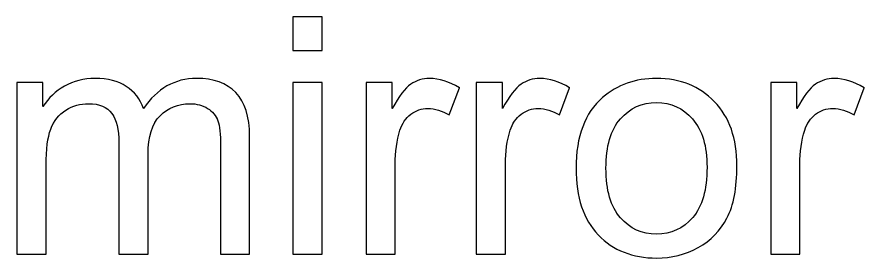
# Model space of a CAD drawing. Header units: inches. Extents: x -11.8 to 11.6, y -5.3 to 5.9.
# Drawn here: x 3.278 to 4.557, y 2.377 to 2.741 of the extents above; entities that cross this region are included whole.
import ezdxf

# ---------------------------------------------------------------- set-up
doc = ezdxf.new("R2010")
doc.units = ezdxf.units.IN
doc.header["$MEASUREMENT"] = 0
doc.layers.add('Layer 1', color=7, linetype='Continuous')

msp = doc.modelspace()

# ---------------------------------------------------------------- linework, layer by layer
at = {"layer": 'Layer 1', "color": 250}
for points, knots in [([(3.6942, 2.6902), (3.6942, 2.6902), (3.6942, 2.7408), (3.6942, 2.7408), (3.6942, 2.7408), (3.6942, 2.7408), (3.7382, 2.7408), (3.7382, 2.7408), (3.7382, 2.7408), (3.7382, 2.7408), (3.7382, 2.6902), (3.7382, 2.6902), (3.7382, 2.6902), (3.7382, 2.6902), (3.6942, 2.6902), (3.6942, 2.6902)], [0, 0, 0, 0, 0.2, 0.2, 0.2, 0.2, 0.4, 0.4, 0.4, 0.4, 0.6, 0.6, 0.6, 0.6, 1, 1, 1, 1]), ([(3.2776, 2.3828), (3.2776, 2.3828), (3.2776, 2.6421), (3.2776, 2.6421), (3.2776, 2.6421), (3.2776, 2.6421), (3.3168, 2.6421), (3.3168, 2.6421), (3.3168, 2.6421), (3.3168, 2.6421), (3.3168, 2.6058), (3.3168, 2.6058), (3.3168, 2.6058), (3.325, 2.6184), (3.3358, 2.6287), (3.3493, 2.6363), (3.3493, 2.6363), (3.3628, 2.6441), (3.3782, 2.648), (3.3955, 2.648), (3.3955, 2.648), (3.4146, 2.648), (3.4304, 2.644), (3.4426, 2.636), (3.4426, 2.636), (3.455, 2.628), (3.4636, 2.6169), (3.4686, 2.6026), (3.4686, 2.6026), (3.4892, 2.6328), (3.5159, 2.648), (3.5487, 2.648), (3.5487, 2.648), (3.5745, 2.648), (3.5942, 2.6408), (3.6081, 2.6266), (3.6081, 2.6266), (3.6219, 2.6123), (3.6288, 2.5904), (3.6288, 2.5608), (3.6288, 2.5608), (3.6288, 2.5608), (3.6288, 2.3828), (3.6288, 2.3828), (3.6288, 2.3828), (3.6288, 2.3828), (3.5851, 2.3828), (3.5851, 2.3828), (3.5851, 2.3828), (3.5851, 2.3828), (3.5851, 2.5462), (3.5851, 2.5462), (3.5851, 2.5462), (3.5851, 2.5638), (3.5837, 2.5764), (3.5809, 2.5842), (3.5809, 2.5842), (3.578, 2.5918), (3.5728, 2.5981), (3.5654, 2.6028), (3.5654, 2.6028), (3.5579, 2.6075), (3.5491, 2.6099), (3.539, 2.6099), (3.539, 2.6099), (3.5207, 2.6099), (3.5056, 2.6038), (3.4936, 2.5917), (3.4936, 2.5917), (3.4816, 2.5796), (3.4755, 2.5602), (3.4755, 2.5335), (3.4755, 2.5335), (3.4755, 2.5335), (3.4755, 2.3828), (3.4755, 2.3828), (3.4755, 2.3828), (3.4755, 2.3828), (3.4316, 2.3828), (3.4316, 2.3828), (3.4316, 2.3828), (3.4316, 2.3828), (3.4316, 2.5513), (3.4316, 2.5513), (3.4316, 2.5513), (3.4316, 2.5708), (3.428, 2.5855), (3.4208, 2.5953), (3.4208, 2.5953), (3.4136, 2.605), (3.402, 2.6099), (3.3856, 2.6099), (3.3856, 2.6099), (3.3733, 2.6099), (3.3619, 2.6067), (3.3514, 2.6001), (3.3514, 2.6001), (3.3409, 2.5936), (3.3332, 2.5841), (3.3286, 2.5716), (3.3286, 2.5716), (3.3238, 2.559), (3.3215, 2.5409), (3.3215, 2.5173), (3.3215, 2.5173), (3.3215, 2.5173), (3.3215, 2.3828), (3.3215, 2.3828), (3.3215, 2.3828), (3.3215, 2.3828), (3.2776, 2.3828), (3.2776, 2.3828)], [0, 0, 0, 0, 0.034483, 0.034483, 0.034483, 0.034483, 0.068966, 0.068966, 0.068966, 0.068966, 0.103448, 0.103448, 0.103448, 0.103448, 0.137931, 0.137931, 0.137931, 0.137931, 0.172414, 0.172414, 0.172414, 0.172414, 0.206897, 0.206897, 0.206897, 0.206897, 0.241379, 0.241379, 0.241379, 0.241379, 0.275862, 0.275862, 0.275862, 0.275862, 0.310345, 0.310345, 0.310345, 0.310345, 0.344828, 0.344828, 0.344828, 0.344828, 0.37931, 0.37931, 0.37931, 0.37931, 0.413793, 0.413793, 0.413793, 0.413793, 0.448276, 0.448276, 0.448276, 0.448276, 0.482759, 0.482759, 0.482759, 0.482759, 0.517241, 0.517241, 0.517241, 0.517241, 0.551724, 0.551724, 0.551724, 0.551724, 0.586207, 0.586207, 0.586207, 0.586207, 0.62069, 0.62069, 0.62069, 0.62069, 0.655172, 0.655172, 0.655172, 0.655172, 0.689655, 0.689655, 0.689655, 0.689655, 0.724138, 0.724138, 0.724138, 0.724138, 0.758621, 0.758621, 0.758621, 0.758621, 0.793103, 0.793103, 0.793103, 0.793103, 0.827586, 0.827586, 0.827586, 0.827586, 0.862069, 0.862069, 0.862069, 0.862069, 0.896552, 0.896552, 0.896552, 0.896552, 0.931034, 0.931034, 0.931034, 0.931034, 1, 1, 1, 1]), ([(3.8046, 2.3828), (3.8046, 2.3828), (3.8046, 2.6421), (3.8046, 2.6421), (3.8046, 2.6421), (3.8046, 2.6421), (3.8441, 2.6421), (3.8441, 2.6421), (3.8441, 2.6421), (3.8441, 2.6421), (3.8441, 2.6028), (3.8441, 2.6028), (3.8441, 2.6028), (3.8542, 2.6212), (3.8636, 2.6333), (3.8721, 2.6392), (3.8721, 2.6392), (3.8806, 2.645), (3.8901, 2.648), (3.9003, 2.648), (3.9003, 2.648), (3.9151, 2.648), (3.9301, 2.6433), (3.9455, 2.6338), (3.9455, 2.6338), (3.9455, 2.6338), (3.9303, 2.593), (3.9303, 2.593), (3.9303, 2.593), (3.9196, 2.5994), (3.9089, 2.6026), (3.8981, 2.6026), (3.8981, 2.6026), (3.8885, 2.6026), (3.8799, 2.5997), (3.8722, 2.5939), (3.8722, 2.5939), (3.8646, 2.5881), (3.8591, 2.5801), (3.8559, 2.5698), (3.8559, 2.5698), (3.851, 2.5543), (3.8486, 2.5372), (3.8486, 2.5186), (3.8486, 2.5186), (3.8486, 2.5186), (3.8486, 2.3828), (3.8486, 2.3828), (3.8486, 2.3828), (3.8486, 2.3828), (3.8046, 2.3828), (3.8046, 2.3828)], [0, 0, 0, 0, 0.071429, 0.071429, 0.071429, 0.071429, 0.142857, 0.142857, 0.142857, 0.142857, 0.214286, 0.214286, 0.214286, 0.214286, 0.285714, 0.285714, 0.285714, 0.285714, 0.357143, 0.357143, 0.357143, 0.357143, 0.428571, 0.428571, 0.428571, 0.428571, 0.5, 0.5, 0.5, 0.5, 0.571429, 0.571429, 0.571429, 0.571429, 0.642857, 0.642857, 0.642857, 0.642857, 0.714286, 0.714286, 0.714286, 0.714286, 0.785714, 0.785714, 0.785714, 0.785714, 0.857143, 0.857143, 0.857143, 0.857143, 1, 1, 1, 1]), ([(3.9711, 2.3828), (3.9711, 2.3828), (3.9711, 2.6421), (3.9711, 2.6421), (3.9711, 2.6421), (3.9711, 2.6421), (4.0106, 2.6421), (4.0106, 2.6421), (4.0106, 2.6421), (4.0106, 2.6421), (4.0106, 2.6028), (4.0106, 2.6028), (4.0106, 2.6028), (4.0207, 2.6212), (4.0301, 2.6333), (4.0386, 2.6392), (4.0386, 2.6392), (4.0471, 2.645), (4.0566, 2.648), (4.0668, 2.648), (4.0668, 2.648), (4.0816, 2.648), (4.0966, 2.6433), (4.112, 2.6338), (4.112, 2.6338), (4.112, 2.6338), (4.0968, 2.593), (4.0968, 2.593), (4.0968, 2.593), (4.0861, 2.5994), (4.0754, 2.6026), (4.0646, 2.6026), (4.0646, 2.6026), (4.055, 2.6026), (4.0464, 2.5997), (4.0387, 2.5939), (4.0387, 2.5939), (4.0311, 2.5881), (4.0256, 2.5801), (4.0224, 2.5698), (4.0224, 2.5698), (4.0175, 2.5543), (4.0151, 2.5372), (4.0151, 2.5186), (4.0151, 2.5186), (4.0151, 2.5186), (4.0151, 2.3828), (4.0151, 2.3828), (4.0151, 2.3828), (4.0151, 2.3828), (3.9711, 2.3828), (3.9711, 2.3828)], [0, 0, 0, 0, 0.071429, 0.071429, 0.071429, 0.071429, 0.142857, 0.142857, 0.142857, 0.142857, 0.214286, 0.214286, 0.214286, 0.214286, 0.285714, 0.285714, 0.285714, 0.285714, 0.357143, 0.357143, 0.357143, 0.357143, 0.428571, 0.428571, 0.428571, 0.428571, 0.5, 0.5, 0.5, 0.5, 0.571429, 0.571429, 0.571429, 0.571429, 0.642857, 0.642857, 0.642857, 0.642857, 0.714286, 0.714286, 0.714286, 0.714286, 0.785714, 0.785714, 0.785714, 0.785714, 0.857143, 0.857143, 0.857143, 0.857143, 1, 1, 1, 1]), ([(4.1217, 2.5125), (4.1217, 2.5605), (4.1351, 2.5961), (4.1618, 2.6192), (4.1618, 2.6192), (4.1841, 2.6383), (4.2112, 2.648), (4.2433, 2.648), (4.2433, 2.648), (4.279, 2.648), (4.3081, 2.6363), (4.3307, 2.6129), (4.3307, 2.6129), (4.3534, 2.5896), (4.3646, 2.5573), (4.3646, 2.5162), (4.3646, 2.5162), (4.3646, 2.4828), (4.3596, 2.4565), (4.3496, 2.4374), (4.3496, 2.4374), (4.3396, 2.4183), (4.3251, 2.4034), (4.306, 2.3928), (4.306, 2.3928), (4.2868, 2.3823), (4.266, 2.377), (4.2433, 2.377), (4.2433, 2.377), (4.2071, 2.377), (4.1777, 2.3886), (4.1553, 2.4119), (4.1553, 2.4119), (4.1329, 2.4352), (4.1217, 2.4687), (4.1217, 2.5125)], [0, 0, 0, 0, 0.1, 0.1, 0.1, 0.1, 0.2, 0.2, 0.2, 0.2, 0.3, 0.3, 0.3, 0.3, 0.4, 0.4, 0.4, 0.4, 0.5, 0.5, 0.5, 0.5, 0.6, 0.6, 0.6, 0.6, 0.7, 0.7, 0.7, 0.7, 0.8, 0.8, 0.8, 0.8, 1, 1, 1, 1]), ([(4.4157, 2.3828), (4.4157, 2.3828), (4.4157, 2.6421), (4.4157, 2.6421), (4.4157, 2.6421), (4.4157, 2.6421), (4.4552, 2.6421), (4.4552, 2.6421), (4.4552, 2.6421), (4.4552, 2.6421), (4.4552, 2.6028), (4.4552, 2.6028), (4.4552, 2.6028), (4.4653, 2.6212), (4.4746, 2.6333), (4.4832, 2.6392), (4.4832, 2.6392), (4.4917, 2.645), (4.5011, 2.648), (4.5114, 2.648), (4.5114, 2.648), (4.5262, 2.648), (4.5412, 2.6433), (4.5566, 2.6338), (4.5566, 2.6338), (4.5566, 2.6338), (4.5414, 2.593), (4.5414, 2.593), (4.5414, 2.593), (4.5307, 2.5994), (4.52, 2.6026), (4.5092, 2.6026), (4.5092, 2.6026), (4.4996, 2.6026), (4.491, 2.5997), (4.4833, 2.5939), (4.4833, 2.5939), (4.4756, 2.5881), (4.4702, 2.5801), (4.467, 2.5698), (4.467, 2.5698), (4.4621, 2.5543), (4.4596, 2.5372), (4.4596, 2.5186), (4.4596, 2.5186), (4.4596, 2.5186), (4.4596, 2.3828), (4.4596, 2.3828), (4.4596, 2.3828), (4.4596, 2.3828), (4.4157, 2.3828), (4.4157, 2.3828)], [0, 0, 0, 0, 0.071429, 0.071429, 0.071429, 0.071429, 0.142857, 0.142857, 0.142857, 0.142857, 0.214286, 0.214286, 0.214286, 0.214286, 0.285714, 0.285714, 0.285714, 0.285714, 0.357143, 0.357143, 0.357143, 0.357143, 0.428571, 0.428571, 0.428571, 0.428571, 0.5, 0.5, 0.5, 0.5, 0.571429, 0.571429, 0.571429, 0.571429, 0.642857, 0.642857, 0.642857, 0.642857, 0.714286, 0.714286, 0.714286, 0.714286, 0.785714, 0.785714, 0.785714, 0.785714, 0.857143, 0.857143, 0.857143, 0.857143, 1, 1, 1, 1]), ([(3.6942, 2.3828), (3.6942, 2.3828), (3.6942, 2.6421), (3.6942, 2.6421), (3.6942, 2.6421), (3.6942, 2.6421), (3.7382, 2.6421), (3.7382, 2.6421), (3.7382, 2.6421), (3.7382, 2.6421), (3.7382, 2.3828), (3.7382, 2.3828), (3.7382, 2.3828), (3.7382, 2.3828), (3.6942, 2.3828), (3.6942, 2.3828)], [0, 0, 0, 0, 0.2, 0.2, 0.2, 0.2, 0.4, 0.4, 0.4, 0.4, 0.6, 0.6, 0.6, 0.6, 1, 1, 1, 1]), ([(4.1669, 2.5125), (4.1669, 2.4793), (4.1741, 2.4544), (4.1886, 2.4379), (4.1886, 2.4379), (4.2031, 2.4213), (4.2214, 2.4131), (4.2433, 2.4131), (4.2433, 2.4131), (4.2651, 2.4131), (4.2833, 2.4214), (4.2978, 2.438), (4.2978, 2.438), (4.3122, 2.4546), (4.3195, 2.4799), (4.3195, 2.5139), (4.3195, 2.5139), (4.3195, 2.546), (4.3122, 2.5703), (4.2976, 2.5868), (4.2976, 2.5868), (4.2831, 2.6033), (4.265, 2.6116), (4.2433, 2.6116), (4.2433, 2.6116), (4.2214, 2.6116), (4.2031, 2.6033), (4.1886, 2.5869), (4.1886, 2.5869), (4.1741, 2.5705), (4.1669, 2.5457), (4.1669, 2.5125)], [0, 0, 0, 0, 0.111111, 0.111111, 0.111111, 0.111111, 0.222222, 0.222222, 0.222222, 0.222222, 0.333333, 0.333333, 0.333333, 0.333333, 0.444444, 0.444444, 0.444444, 0.444444, 0.555556, 0.555556, 0.555556, 0.555556, 0.666667, 0.666667, 0.666667, 0.666667, 0.777778, 0.777778, 0.777778, 0.777778, 1, 1, 1, 1])]:
    msp.add_open_spline(points, degree=3, knots=knots, dxfattribs=at)
at = {"layer": 'Layer 1', "color": 250, "lineweight": 9}
for points, knots in [([(3.6942, 2.6902), (3.6942, 2.6902), (3.6942, 2.7408), (3.6942, 2.7408), (3.6942, 2.7408), (3.6942, 2.7408), (3.7382, 2.7408), (3.7382, 2.7408), (3.7382, 2.7408), (3.7382, 2.7408), (3.7382, 2.6902), (3.7382, 2.6902), (3.7382, 2.6902), (3.7382, 2.6902), (3.6942, 2.6902), (3.6942, 2.6902)], [0, 0, 0, 0, 0.2, 0.2, 0.2, 0.2, 0.4, 0.4, 0.4, 0.4, 0.6, 0.6, 0.6, 0.6, 1, 1, 1, 1]), ([(3.2776, 2.3828), (3.2776, 2.3828), (3.2776, 2.6421), (3.2776, 2.6421), (3.2776, 2.6421), (3.2776, 2.6421), (3.3168, 2.6421), (3.3168, 2.6421), (3.3168, 2.6421), (3.3168, 2.6421), (3.3168, 2.6058), (3.3168, 2.6058), (3.3168, 2.6058), (3.325, 2.6184), (3.3358, 2.6287), (3.3493, 2.6363), (3.3493, 2.6363), (3.3628, 2.6441), (3.3782, 2.648), (3.3955, 2.648), (3.3955, 2.648), (3.4146, 2.648), (3.4304, 2.644), (3.4426, 2.636), (3.4426, 2.636), (3.455, 2.628), (3.4636, 2.6169), (3.4686, 2.6026), (3.4686, 2.6026), (3.4892, 2.6328), (3.5159, 2.648), (3.5487, 2.648), (3.5487, 2.648), (3.5745, 2.648), (3.5942, 2.6408), (3.6081, 2.6266), (3.6081, 2.6266), (3.6219, 2.6123), (3.6288, 2.5904), (3.6288, 2.5608), (3.6288, 2.5608), (3.6288, 2.5608), (3.6288, 2.3828), (3.6288, 2.3828), (3.6288, 2.3828), (3.6288, 2.3828), (3.5851, 2.3828), (3.5851, 2.3828), (3.5851, 2.3828), (3.5851, 2.3828), (3.5851, 2.5462), (3.5851, 2.5462), (3.5851, 2.5462), (3.5851, 2.5638), (3.5837, 2.5764), (3.5809, 2.5842), (3.5809, 2.5842), (3.578, 2.5918), (3.5728, 2.5981), (3.5654, 2.6028), (3.5654, 2.6028), (3.5579, 2.6075), (3.5491, 2.6099), (3.539, 2.6099), (3.539, 2.6099), (3.5207, 2.6099), (3.5056, 2.6038), (3.4936, 2.5917), (3.4936, 2.5917), (3.4816, 2.5796), (3.4755, 2.5602), (3.4755, 2.5335), (3.4755, 2.5335), (3.4755, 2.5335), (3.4755, 2.3828), (3.4755, 2.3828), (3.4755, 2.3828), (3.4755, 2.3828), (3.4316, 2.3828), (3.4316, 2.3828), (3.4316, 2.3828), (3.4316, 2.3828), (3.4316, 2.5513), (3.4316, 2.5513), (3.4316, 2.5513), (3.4316, 2.5708), (3.428, 2.5855), (3.4208, 2.5953), (3.4208, 2.5953), (3.4136, 2.605), (3.402, 2.6099), (3.3856, 2.6099), (3.3856, 2.6099), (3.3733, 2.6099), (3.3619, 2.6067), (3.3514, 2.6001), (3.3514, 2.6001), (3.3409, 2.5936), (3.3332, 2.5841), (3.3286, 2.5716), (3.3286, 2.5716), (3.3238, 2.559), (3.3215, 2.5409), (3.3215, 2.5173), (3.3215, 2.5173), (3.3215, 2.5173), (3.3215, 2.3828), (3.3215, 2.3828), (3.3215, 2.3828), (3.3215, 2.3828), (3.2776, 2.3828), (3.2776, 2.3828)], [0, 0, 0, 0, 0.034483, 0.034483, 0.034483, 0.034483, 0.068966, 0.068966, 0.068966, 0.068966, 0.103448, 0.103448, 0.103448, 0.103448, 0.137931, 0.137931, 0.137931, 0.137931, 0.172414, 0.172414, 0.172414, 0.172414, 0.206897, 0.206897, 0.206897, 0.206897, 0.241379, 0.241379, 0.241379, 0.241379, 0.275862, 0.275862, 0.275862, 0.275862, 0.310345, 0.310345, 0.310345, 0.310345, 0.344828, 0.344828, 0.344828, 0.344828, 0.37931, 0.37931, 0.37931, 0.37931, 0.413793, 0.413793, 0.413793, 0.413793, 0.448276, 0.448276, 0.448276, 0.448276, 0.482759, 0.482759, 0.482759, 0.482759, 0.517241, 0.517241, 0.517241, 0.517241, 0.551724, 0.551724, 0.551724, 0.551724, 0.586207, 0.586207, 0.586207, 0.586207, 0.62069, 0.62069, 0.62069, 0.62069, 0.655172, 0.655172, 0.655172, 0.655172, 0.689655, 0.689655, 0.689655, 0.689655, 0.724138, 0.724138, 0.724138, 0.724138, 0.758621, 0.758621, 0.758621, 0.758621, 0.793103, 0.793103, 0.793103, 0.793103, 0.827586, 0.827586, 0.827586, 0.827586, 0.862069, 0.862069, 0.862069, 0.862069, 0.896552, 0.896552, 0.896552, 0.896552, 0.931034, 0.931034, 0.931034, 0.931034, 1, 1, 1, 1]), ([(3.8046, 2.3828), (3.8046, 2.3828), (3.8046, 2.6421), (3.8046, 2.6421), (3.8046, 2.6421), (3.8046, 2.6421), (3.8441, 2.6421), (3.8441, 2.6421), (3.8441, 2.6421), (3.8441, 2.6421), (3.8441, 2.6028), (3.8441, 2.6028), (3.8441, 2.6028), (3.8542, 2.6212), (3.8636, 2.6333), (3.8721, 2.6392), (3.8721, 2.6392), (3.8806, 2.645), (3.8901, 2.648), (3.9003, 2.648), (3.9003, 2.648), (3.9151, 2.648), (3.9301, 2.6433), (3.9455, 2.6338), (3.9455, 2.6338), (3.9455, 2.6338), (3.9303, 2.593), (3.9303, 2.593), (3.9303, 2.593), (3.9196, 2.5994), (3.9089, 2.6026), (3.8981, 2.6026), (3.8981, 2.6026), (3.8885, 2.6026), (3.8799, 2.5997), (3.8722, 2.5939), (3.8722, 2.5939), (3.8646, 2.5881), (3.8591, 2.5801), (3.8559, 2.5698), (3.8559, 2.5698), (3.851, 2.5543), (3.8486, 2.5372), (3.8486, 2.5186), (3.8486, 2.5186), (3.8486, 2.5186), (3.8486, 2.3828), (3.8486, 2.3828), (3.8486, 2.3828), (3.8486, 2.3828), (3.8046, 2.3828), (3.8046, 2.3828)], [0, 0, 0, 0, 0.071429, 0.071429, 0.071429, 0.071429, 0.142857, 0.142857, 0.142857, 0.142857, 0.214286, 0.214286, 0.214286, 0.214286, 0.285714, 0.285714, 0.285714, 0.285714, 0.357143, 0.357143, 0.357143, 0.357143, 0.428571, 0.428571, 0.428571, 0.428571, 0.5, 0.5, 0.5, 0.5, 0.571429, 0.571429, 0.571429, 0.571429, 0.642857, 0.642857, 0.642857, 0.642857, 0.714286, 0.714286, 0.714286, 0.714286, 0.785714, 0.785714, 0.785714, 0.785714, 0.857143, 0.857143, 0.857143, 0.857143, 1, 1, 1, 1]), ([(3.9711, 2.3828), (3.9711, 2.3828), (3.9711, 2.6421), (3.9711, 2.6421), (3.9711, 2.6421), (3.9711, 2.6421), (4.0106, 2.6421), (4.0106, 2.6421), (4.0106, 2.6421), (4.0106, 2.6421), (4.0106, 2.6028), (4.0106, 2.6028), (4.0106, 2.6028), (4.0207, 2.6212), (4.0301, 2.6333), (4.0386, 2.6392), (4.0386, 2.6392), (4.0471, 2.645), (4.0566, 2.648), (4.0668, 2.648), (4.0668, 2.648), (4.0816, 2.648), (4.0966, 2.6433), (4.112, 2.6338), (4.112, 2.6338), (4.112, 2.6338), (4.0968, 2.593), (4.0968, 2.593), (4.0968, 2.593), (4.0861, 2.5994), (4.0754, 2.6026), (4.0646, 2.6026), (4.0646, 2.6026), (4.055, 2.6026), (4.0464, 2.5997), (4.0387, 2.5939), (4.0387, 2.5939), (4.0311, 2.5881), (4.0256, 2.5801), (4.0224, 2.5698), (4.0224, 2.5698), (4.0175, 2.5543), (4.0151, 2.5372), (4.0151, 2.5186), (4.0151, 2.5186), (4.0151, 2.5186), (4.0151, 2.3828), (4.0151, 2.3828), (4.0151, 2.3828), (4.0151, 2.3828), (3.9711, 2.3828), (3.9711, 2.3828)], [0, 0, 0, 0, 0.071429, 0.071429, 0.071429, 0.071429, 0.142857, 0.142857, 0.142857, 0.142857, 0.214286, 0.214286, 0.214286, 0.214286, 0.285714, 0.285714, 0.285714, 0.285714, 0.357143, 0.357143, 0.357143, 0.357143, 0.428571, 0.428571, 0.428571, 0.428571, 0.5, 0.5, 0.5, 0.5, 0.571429, 0.571429, 0.571429, 0.571429, 0.642857, 0.642857, 0.642857, 0.642857, 0.714286, 0.714286, 0.714286, 0.714286, 0.785714, 0.785714, 0.785714, 0.785714, 0.857143, 0.857143, 0.857143, 0.857143, 1, 1, 1, 1]), ([(4.1217, 2.5125), (4.1217, 2.5605), (4.1351, 2.5961), (4.1618, 2.6192), (4.1618, 2.6192), (4.1841, 2.6383), (4.2112, 2.648), (4.2433, 2.648), (4.2433, 2.648), (4.279, 2.648), (4.3081, 2.6363), (4.3307, 2.6129), (4.3307, 2.6129), (4.3534, 2.5896), (4.3646, 2.5573), (4.3646, 2.5162), (4.3646, 2.5162), (4.3646, 2.4828), (4.3596, 2.4565), (4.3496, 2.4374), (4.3496, 2.4374), (4.3396, 2.4183), (4.3251, 2.4034), (4.306, 2.3928), (4.306, 2.3928), (4.2868, 2.3823), (4.266, 2.377), (4.2433, 2.377), (4.2433, 2.377), (4.2071, 2.377), (4.1777, 2.3886), (4.1553, 2.4119), (4.1553, 2.4119), (4.1329, 2.4352), (4.1217, 2.4687), (4.1217, 2.5125)], [0, 0, 0, 0, 0.1, 0.1, 0.1, 0.1, 0.2, 0.2, 0.2, 0.2, 0.3, 0.3, 0.3, 0.3, 0.4, 0.4, 0.4, 0.4, 0.5, 0.5, 0.5, 0.5, 0.6, 0.6, 0.6, 0.6, 0.7, 0.7, 0.7, 0.7, 0.8, 0.8, 0.8, 0.8, 1, 1, 1, 1]), ([(4.4157, 2.3828), (4.4157, 2.3828), (4.4157, 2.6421), (4.4157, 2.6421), (4.4157, 2.6421), (4.4157, 2.6421), (4.4552, 2.6421), (4.4552, 2.6421), (4.4552, 2.6421), (4.4552, 2.6421), (4.4552, 2.6028), (4.4552, 2.6028), (4.4552, 2.6028), (4.4653, 2.6212), (4.4746, 2.6333), (4.4832, 2.6392), (4.4832, 2.6392), (4.4917, 2.645), (4.5011, 2.648), (4.5114, 2.648), (4.5114, 2.648), (4.5262, 2.648), (4.5412, 2.6433), (4.5566, 2.6338), (4.5566, 2.6338), (4.5566, 2.6338), (4.5414, 2.593), (4.5414, 2.593), (4.5414, 2.593), (4.5307, 2.5994), (4.52, 2.6026), (4.5092, 2.6026), (4.5092, 2.6026), (4.4996, 2.6026), (4.491, 2.5997), (4.4833, 2.5939), (4.4833, 2.5939), (4.4756, 2.5881), (4.4702, 2.5801), (4.467, 2.5698), (4.467, 2.5698), (4.4621, 2.5543), (4.4596, 2.5372), (4.4596, 2.5186), (4.4596, 2.5186), (4.4596, 2.5186), (4.4596, 2.3828), (4.4596, 2.3828), (4.4596, 2.3828), (4.4596, 2.3828), (4.4157, 2.3828), (4.4157, 2.3828)], [0, 0, 0, 0, 0.071429, 0.071429, 0.071429, 0.071429, 0.142857, 0.142857, 0.142857, 0.142857, 0.214286, 0.214286, 0.214286, 0.214286, 0.285714, 0.285714, 0.285714, 0.285714, 0.357143, 0.357143, 0.357143, 0.357143, 0.428571, 0.428571, 0.428571, 0.428571, 0.5, 0.5, 0.5, 0.5, 0.571429, 0.571429, 0.571429, 0.571429, 0.642857, 0.642857, 0.642857, 0.642857, 0.714286, 0.714286, 0.714286, 0.714286, 0.785714, 0.785714, 0.785714, 0.785714, 0.857143, 0.857143, 0.857143, 0.857143, 1, 1, 1, 1]), ([(3.6942, 2.3828), (3.6942, 2.3828), (3.6942, 2.6421), (3.6942, 2.6421), (3.6942, 2.6421), (3.6942, 2.6421), (3.7382, 2.6421), (3.7382, 2.6421), (3.7382, 2.6421), (3.7382, 2.6421), (3.7382, 2.3828), (3.7382, 2.3828), (3.7382, 2.3828), (3.7382, 2.3828), (3.6942, 2.3828), (3.6942, 2.3828)], [0, 0, 0, 0, 0.2, 0.2, 0.2, 0.2, 0.4, 0.4, 0.4, 0.4, 0.6, 0.6, 0.6, 0.6, 1, 1, 1, 1]), ([(4.1669, 2.5125), (4.1669, 2.4793), (4.1741, 2.4544), (4.1886, 2.4379), (4.1886, 2.4379), (4.2031, 2.4213), (4.2214, 2.4131), (4.2433, 2.4131), (4.2433, 2.4131), (4.2651, 2.4131), (4.2833, 2.4214), (4.2978, 2.438), (4.2978, 2.438), (4.3122, 2.4546), (4.3195, 2.4799), (4.3195, 2.5139), (4.3195, 2.5139), (4.3195, 2.546), (4.3122, 2.5703), (4.2976, 2.5868), (4.2976, 2.5868), (4.2831, 2.6033), (4.265, 2.6116), (4.2433, 2.6116), (4.2433, 2.6116), (4.2214, 2.6116), (4.2031, 2.6033), (4.1886, 2.5869), (4.1886, 2.5869), (4.1741, 2.5705), (4.1669, 2.5457), (4.1669, 2.5125)], [0, 0, 0, 0, 0.111111, 0.111111, 0.111111, 0.111111, 0.222222, 0.222222, 0.222222, 0.222222, 0.333333, 0.333333, 0.333333, 0.333333, 0.444444, 0.444444, 0.444444, 0.444444, 0.555556, 0.555556, 0.555556, 0.555556, 0.666667, 0.666667, 0.666667, 0.666667, 0.777778, 0.777778, 0.777778, 0.777778, 1, 1, 1, 1])]:
    msp.add_open_spline(points, degree=3, knots=knots, dxfattribs=at)

doc.saveas('drawing.dxf')
